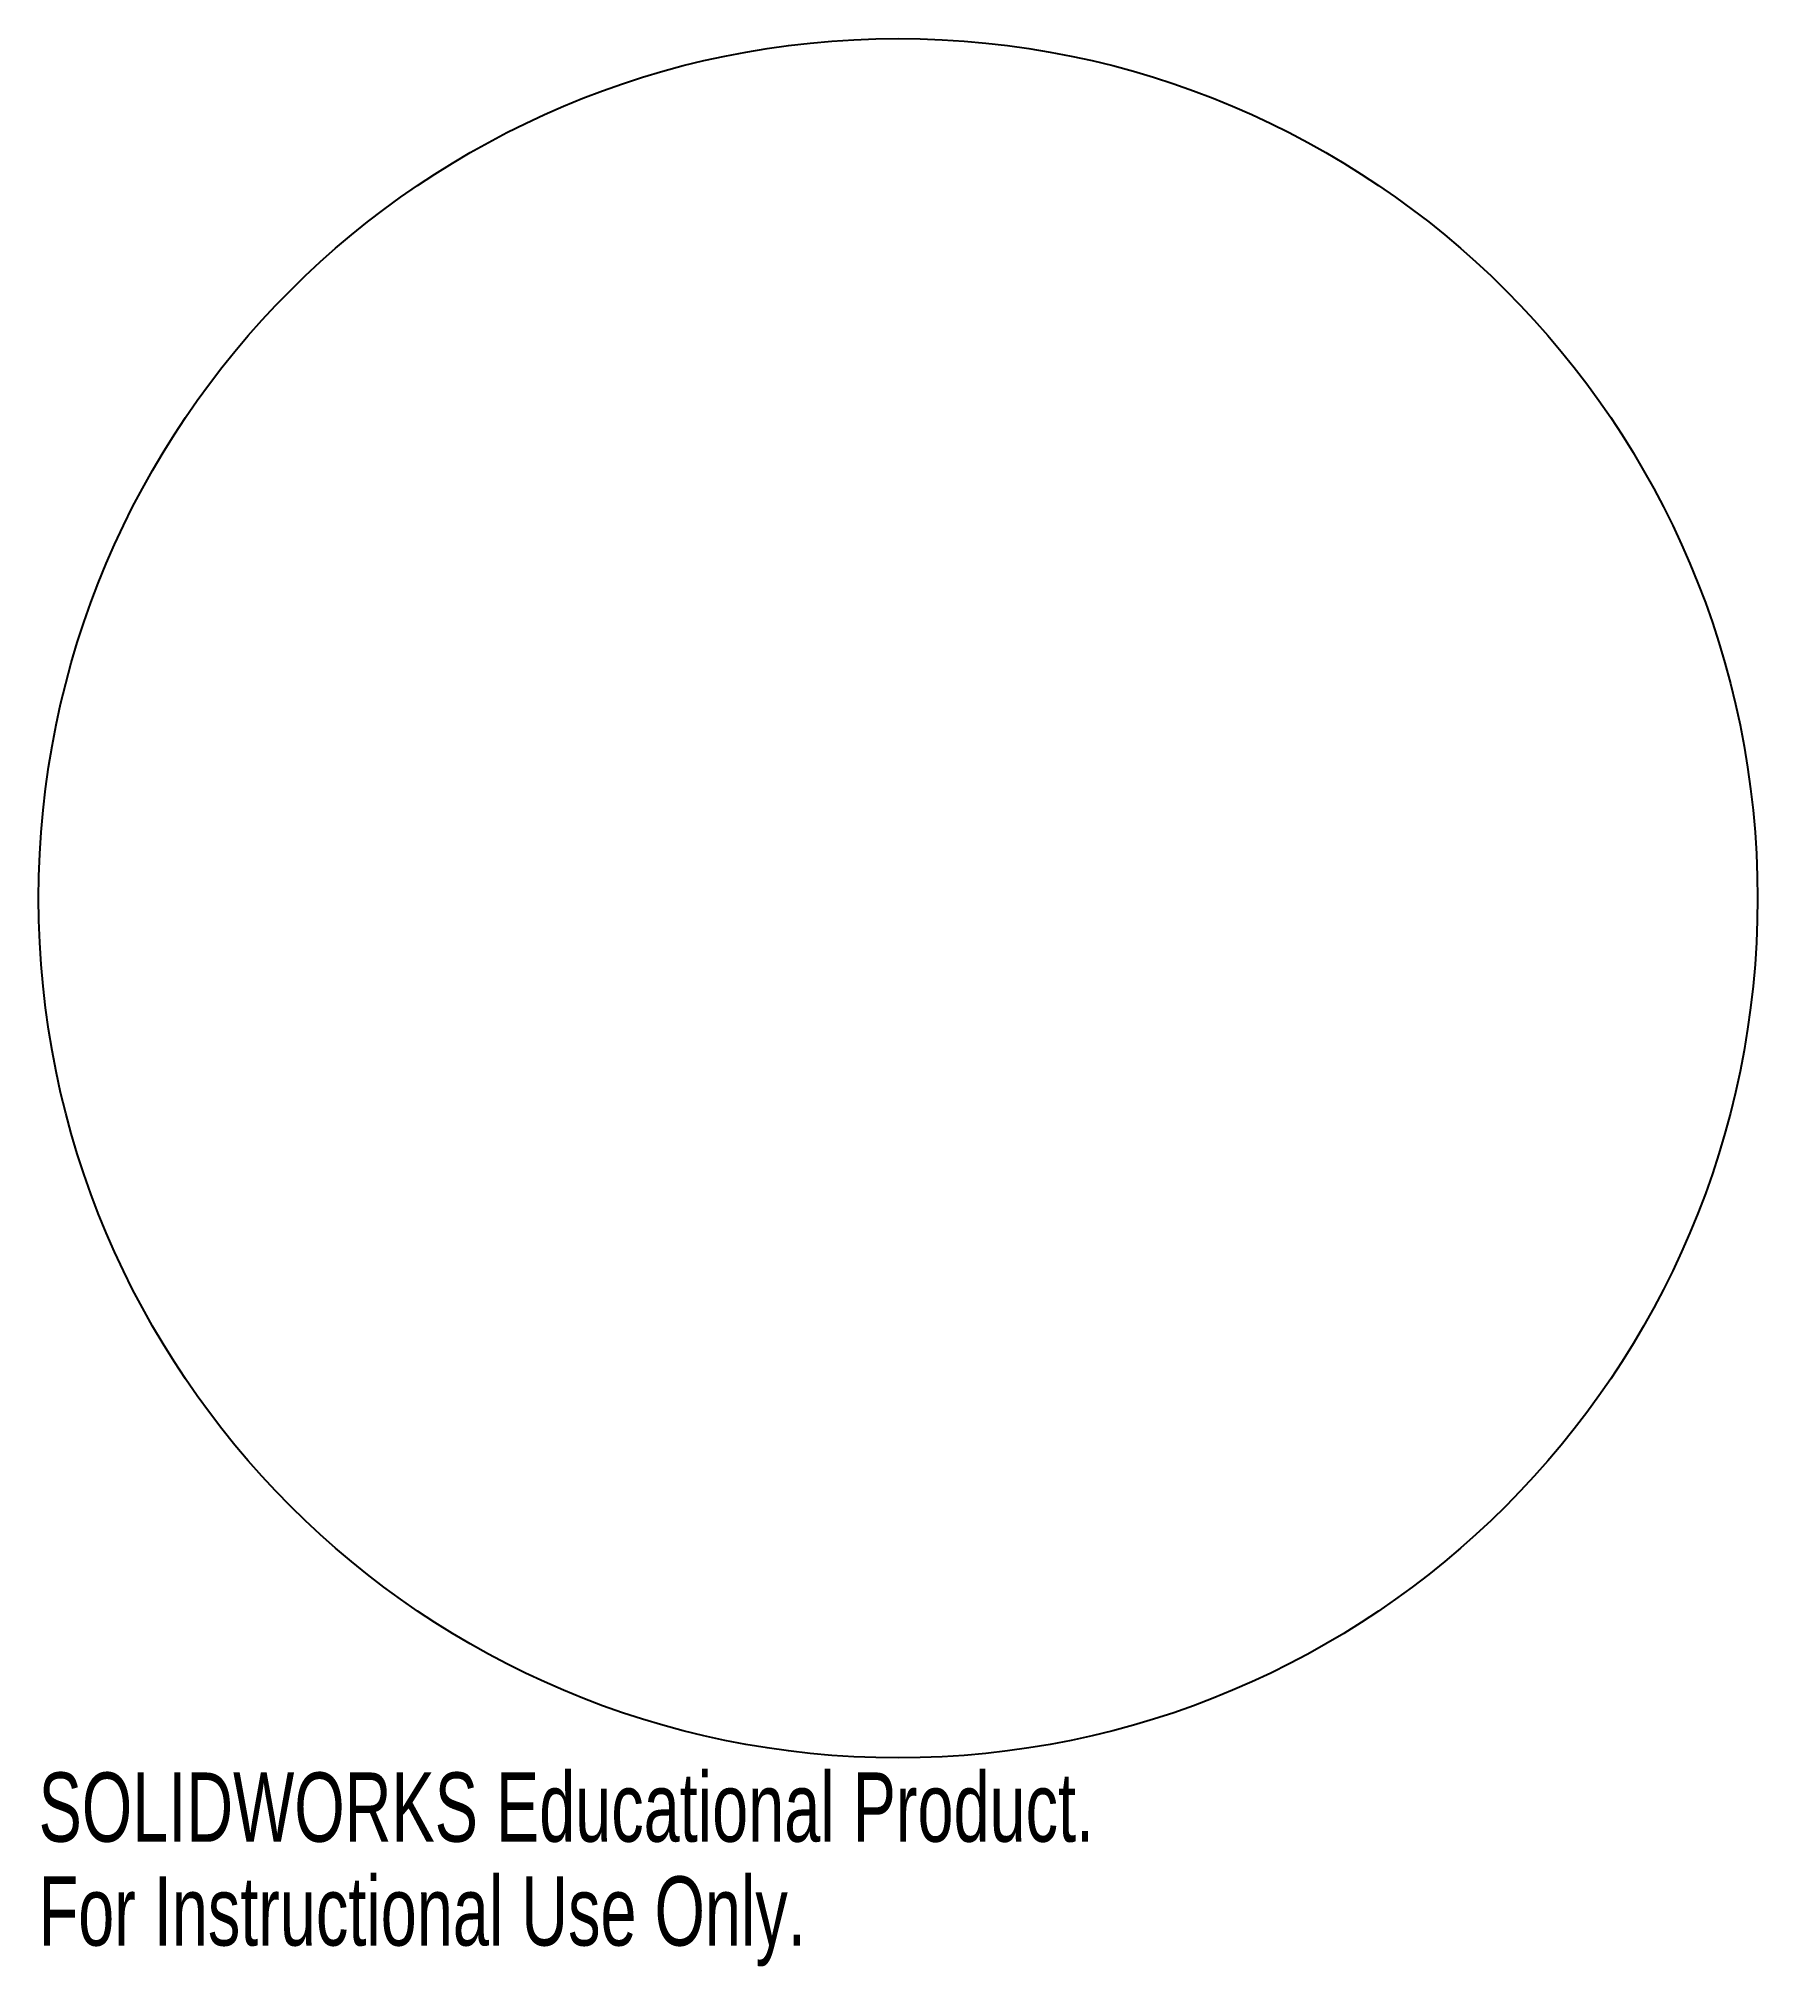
# Model space of a CAD drawing. Header units: millimetres. Extents: x -263 to -143, y 248 to 382.
import ezdxf

# ---------------------------------------------------------------- set-up
doc = ezdxf.new("R2010")
doc.units = ezdxf.units.MM
doc.styles.add('SLDTEXTSTYLE0', font='TXT', dxfattribs={"width": 0.7})

msp = doc.modelspace()

# ---------------------------------------------------------------- linework, layer by layer
at = {"color": 7, "linetype": 'Continuous', "lineweight": 25}
msp.add_circle((-203.26, 322.3), 60, dxfattribs=at)

# ---------------------------------------------------------------- texts
at = {"color": 7, "linetype": 'Continuous', "char_height": 4.8336, "attachment_point": 1, "style": 'SLDTEXTSTYLE0'}
for s, insert in [('SOLIDWORKS Educational Product.', (-263.26, 261.28)), ('For Instructional Use Only.', (-263.26, 254.03))]:
    msp.add_mtext(s, dxfattribs=dict(at, insert=insert))

doc.saveas('drawing.dxf')
